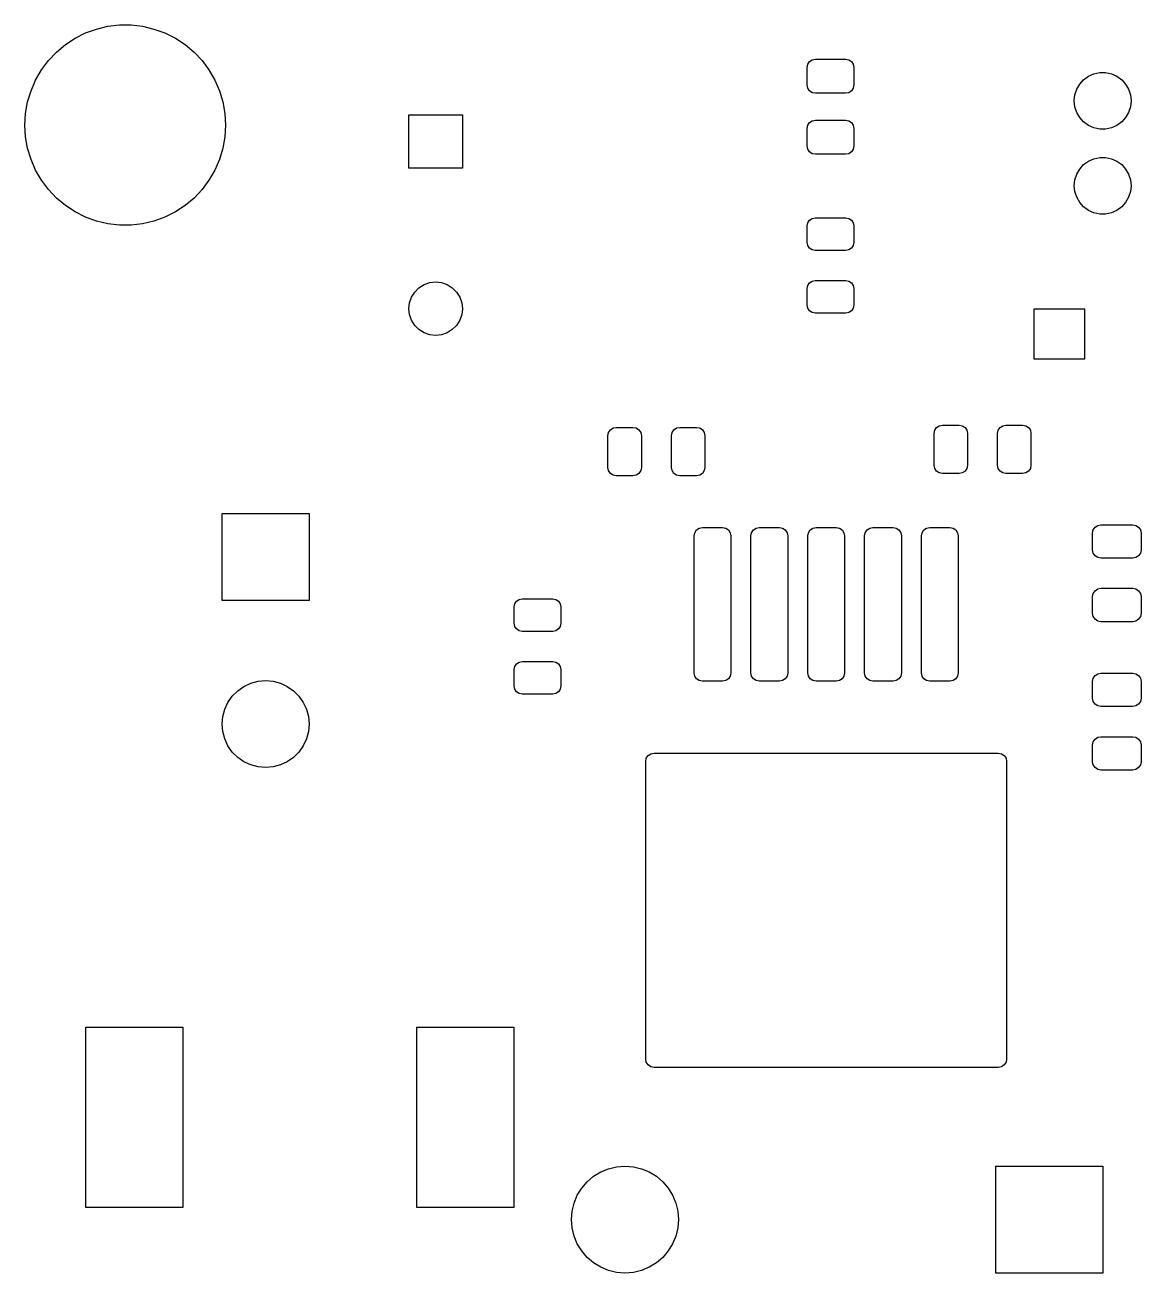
# Model space of a CAD drawing. Extents: x 44 to 145, y -86 to -26.
# Drawn here: x 44.1 to 77.49, y -62.94 to -25.61 of the extents above; entities that cross this region are included whole.
import ezdxf

# ---------------------------------------------------------------- set-up
doc = ezdxf.new("R2010")
doc.units = 0
doc.layers.add('BLACK', color=7, linetype='CONTINUOUS')

msp = doc.modelspace()

# ---------------------------------------------------------------- linework, layer by layer
at = {"layer": 'BLACK', "linetype": 'CONTINUOUS'}
for p, q in [((45.911761, -25.845352), (46.23959, -25.726031)), ((46.23959, -25.726031), (46.579055, -25.645577)), ((46.579055, -25.645577), (46.925566, -25.605076)), ((46.925566, -25.605076), (47.274434, -25.605076)), ((47.274434, -25.605076), (47.620945, -25.645577)), ((47.620945, -25.645577), (47.96041, -25.726031)), ((47.96041, -25.726031), (48.288239, -25.845352)), ((45.308524, -26.19363), (45.6, -26.001924)), ((45.6, -26.001924), (45.911761, -25.845352)), ((48.288239, -25.845352), (48.6, -26.001924)), ((48.6, -26.001924), (48.891476, -26.19363)), ((44.801867, -26.671637), (45.041275, -26.417879)), ((45.041275, -26.417879), (45.308524, -26.19363)), ((48.891476, -26.19363), (49.158725, -26.417879)), ((49.158725, -26.417879), (49.398133, -26.671637)), ((44.593537, -26.951473), (44.801867, -26.671637)), ((49.398133, -26.671637), (49.606463, -26.951473)), ((67.5, -26.875), (67.51903, -26.779329)), ((67.5, -27.4), (67.5, -26.875)), ((67.51903, -26.779329), (67.573223, -26.698223)), ((67.573223, -26.698223), (67.654329, -26.64403)), ((67.654329, -26.64403), (67.75, -26.625)), ((67.75, -26.625), (68.65, -26.625)), ((68.65, -26.625), (68.745671, -26.64403)), ((68.745671, -26.64403), (68.826777, -26.698223)), ((68.826777, -26.698223), (68.88097, -26.779329)), ((68.88097, -26.779329), (68.9, -26.875)), ((68.9, -26.875), (68.9, -27.4)), ((44.280922, -27.57394), (44.419102, -27.253602)), ((44.419102, -27.253602), (44.593537, -26.951473)), ((49.606463, -26.951473), (49.780898, -27.253602)), ((49.780898, -27.253602), (49.919078, -27.57394)), ((75.657336, -27.375383), (75.776239, -27.243327)), ((75.776239, -27.243327), (75.92, -27.138878)), ((75.92, -27.138878), (76.082336, -27.066602)), ((76.082336, -27.066602), (76.256151, -27.029656)), ((76.256151, -27.029656), (76.433849, -27.029656)), ((76.433849, -27.029656), (76.607664, -27.066602)), ((76.607664, -27.066602), (76.77, -27.138878)), ((76.77, -27.138878), (76.913761, -27.243327)), ((76.913761, -27.243327), (77.032664, -27.375383)), ((44.180865, -27.908152), (44.280922, -27.57394)), ((49.919078, -27.57394), (50.019135, -27.908152)), ((67.51903, -27.495671), (67.5, -27.4)), ((67.573223, -27.576777), (67.51903, -27.495671)), ((67.654329, -27.63097), (67.573223, -27.576777)), ((68.826777, -27.576777), (68.745671, -27.63097)), ((68.88097, -27.495671), (68.826777, -27.576777)), ((68.9, -27.4), (68.88097, -27.495671)), ((75.513575, -27.698275), (75.568486, -27.529274)), ((75.568486, -27.529274), (75.657336, -27.375383)), ((77.032664, -27.375383), (77.121514, -27.529274)), ((77.121514, -27.529274), (77.176425, -27.698275)), ((44.120285, -28.251721), (44.180865, -27.908152)), ((50.019135, -27.908152), (50.079715, -28.251721)), ((67.75, -27.65), (67.654329, -27.63097)), ((68.65, -27.65), (67.75, -27.65)), ((68.745671, -27.63097), (68.65, -27.65)), ((75.495, -27.875), (75.513575, -27.698275)), ((75.513575, -28.051725), (75.495, -27.875)), ((77.176425, -27.698275), (77.195, -27.875)), ((77.195, -27.875), (77.176425, -28.051725)), ((44.1, -28.6), (44.120285, -28.251721)), ((50.079715, -28.251721), (50.1, -28.6)), ((55.588, -29.893349), (55.588, -28.293349)), ((55.588, -28.293349), (57.188, -28.293349)), ((57.188, -28.293349), (57.188, -29.893349)), ((75.568486, -28.220726), (75.513575, -28.051725)), ((75.657336, -28.374617), (75.568486, -28.220726)), ((75.776239, -28.506673), (75.657336, -28.374617)), ((77.032664, -28.374617), (76.913761, -28.506673)), ((77.121514, -28.220726), (77.032664, -28.374617)), ((77.176425, -28.051725), (77.121514, -28.220726)), ((44.120285, -28.948279), (44.1, -28.6)), ((50.1, -28.6), (50.079715, -28.948279)), ((67.5, -28.7), (67.51903, -28.604329)), ((67.5, -29.225), (67.5, -28.7)), ((67.51903, -28.604329), (67.573223, -28.523223)), ((67.573223, -28.523223), (67.654329, -28.46903)), ((67.654329, -28.46903), (67.75, -28.45)), ((67.75, -28.45), (68.65, -28.45)), ((68.65, -28.45), (68.745671, -28.46903)), ((68.745671, -28.46903), (68.826777, -28.523223)), ((68.826777, -28.523223), (68.88097, -28.604329)), ((68.88097, -28.604329), (68.9, -28.7)), ((68.9, -28.7), (68.9, -29.225)), ((75.92, -28.611122), (75.776239, -28.506673)), ((76.082336, -28.683398), (75.92, -28.611122)), ((76.256151, -28.720344), (76.082336, -28.683398)), ((76.433849, -28.720344), (76.256151, -28.720344)), ((76.607664, -28.683398), (76.433849, -28.720344)), ((76.77, -28.611122), (76.607664, -28.683398)), ((76.913761, -28.506673), (76.77, -28.611122)), ((44.180865, -29.291848), (44.120285, -28.948279)), ((50.079715, -28.948279), (50.019135, -29.291848)), ((44.280922, -29.62606), (44.180865, -29.291848)), ((50.019135, -29.291848), (49.919078, -29.62606)), ((67.51903, -29.320671), (67.5, -29.225)), ((67.573223, -29.401777), (67.51903, -29.320671)), ((67.654329, -29.45597), (67.573223, -29.401777)), ((67.75, -29.475), (67.654329, -29.45597)), ((68.65, -29.475), (67.75, -29.475)), ((68.745671, -29.45597), (68.65, -29.475)), ((68.826777, -29.401777), (68.745671, -29.45597)), ((68.88097, -29.320671), (68.826777, -29.401777)), ((68.9, -29.225), (68.88097, -29.320671)), ((44.419102, -29.946398), (44.280922, -29.62606)), ((49.919078, -29.62606), (49.780898, -29.946398)), ((75.657336, -29.915383), (75.776239, -29.783327)), ((75.776239, -29.783327), (75.92, -29.678878)), ((75.92, -29.678878), (76.082336, -29.606602)), ((76.082336, -29.606602), (76.256151, -29.569656)), ((76.256151, -29.569656), (76.433849, -29.569656)), ((76.433849, -29.569656), (76.607664, -29.606602)), ((76.607664, -29.606602), (76.77, -29.678878)), ((76.77, -29.678878), (76.913761, -29.783327)), ((76.913761, -29.783327), (77.032664, -29.915383)), ((44.593537, -30.248527), (44.419102, -29.946398)), ((49.780898, -29.946398), (49.606463, -30.248527)), ((57.188, -29.893349), (55.588, -29.893349)), ((75.495, -30.415), (75.513575, -30.238275)), ((75.513575, -30.238275), (75.568486, -30.069274)), ((75.568486, -30.069274), (75.657336, -29.915383)), ((77.032664, -29.915383), (77.121514, -30.069274)), ((77.121514, -30.069274), (77.176425, -30.238275)), ((77.176425, -30.238275), (77.195, -30.415)), ((44.801867, -30.528363), (44.593537, -30.248527)), ((45.041275, -30.782121), (44.801867, -30.528363)), ((49.398133, -30.528363), (49.158725, -30.782121)), ((49.606463, -30.248527), (49.398133, -30.528363)), ((75.513575, -30.591725), (75.495, -30.415)), ((75.568486, -30.760726), (75.513575, -30.591725)), ((77.176425, -30.591725), (77.121514, -30.760726)), ((77.195, -30.415), (77.176425, -30.591725)), ((45.308524, -31.00637), (45.041275, -30.782121)), ((49.158725, -30.782121), (48.891476, -31.00637)), ((75.657336, -30.914617), (75.568486, -30.760726)), ((75.776239, -31.046673), (75.657336, -30.914617)), ((77.032664, -30.914617), (76.913761, -31.046673)), ((77.121514, -30.760726), (77.032664, -30.914617)), ((45.6, -31.198076), (45.308524, -31.00637)), ((45.911761, -31.354648), (45.6, -31.198076)), ((46.23959, -31.473969), (45.911761, -31.354648)), ((48.288239, -31.354648), (47.96041, -31.473969)), ((48.6, -31.198076), (48.288239, -31.354648)), ((48.891476, -31.00637), (48.6, -31.198076)), ((75.92, -31.151122), (75.776239, -31.046673)), ((76.082336, -31.223398), (75.92, -31.151122)), ((76.256151, -31.260344), (76.082336, -31.223398)), ((76.433849, -31.260344), (76.256151, -31.260344)), ((76.607664, -31.223398), (76.433849, -31.260344)), ((76.77, -31.151122), (76.607664, -31.223398)), ((76.913761, -31.046673), (76.77, -31.151122)), ((46.579055, -31.554423), (46.23959, -31.473969)), ((46.925566, -31.594924), (46.579055, -31.554423)), ((47.274434, -31.594924), (46.925566, -31.594924)), ((47.620945, -31.554423), (47.274434, -31.594924)), ((47.96041, -31.473969), (47.620945, -31.554423)), ((67.5, -31.61875), (67.518554, -31.525471)), ((67.5, -32.10625), (67.5, -31.61875)), ((67.518554, -31.525471), (67.571393, -31.446393)), ((67.571393, -31.446393), (67.650471, -31.393554)), ((67.650471, -31.393554), (67.74375, -31.375)), ((67.74375, -31.375), (68.65625, -31.375)), ((68.65625, -31.375), (68.749529, -31.393554)), ((68.749529, -31.393554), (68.828607, -31.446393)), ((68.828607, -31.446393), (68.881446, -31.525471)), ((68.881446, -31.525471), (68.9, -31.61875)), ((68.9, -31.61875), (68.9, -32.10625)), ((67.518554, -32.199529), (67.5, -32.10625)), ((68.9, -32.10625), (68.881446, -32.199529)), ((67.571393, -32.278607), (67.518554, -32.199529)), ((67.650471, -32.331446), (67.571393, -32.278607)), ((67.74375, -32.35), (67.650471, -32.331446)), ((68.65625, -32.35), (67.74375, -32.35)), ((68.749529, -32.331446), (68.65625, -32.35)), ((68.828607, -32.278607), (68.749529, -32.331446)), ((68.881446, -32.199529), (68.828607, -32.278607)), ((55.667225, -33.746242), (55.762535, -33.594557)), ((55.762535, -33.594557), (55.889208, -33.467884)), ((55.889208, -33.467884), (56.040893, -33.372574)), ((56.040893, -33.372574), (56.209983, -33.313407)), ((56.209983, -33.313407), (56.388, -33.293349)), ((56.388, -33.293349), (56.566017, -33.313407)), ((56.566017, -33.313407), (56.735107, -33.372574)), ((56.735107, -33.372574), (56.886792, -33.467884)), ((56.886792, -33.467884), (57.013465, -33.594557)), ((57.013465, -33.594557), (57.108775, -33.746242)), ((67.5, -33.49375), (67.518554, -33.400471)), ((67.5, -33.98125), (67.5, -33.49375)), ((67.518554, -33.400471), (67.571393, -33.321393)), ((67.571393, -33.321393), (67.650471, -33.268554)), ((67.650471, -33.268554), (67.74375, -33.25)), ((67.74375, -33.25), (68.65625, -33.25)), ((68.65625, -33.25), (68.749529, -33.268554)), ((68.749529, -33.268554), (68.828607, -33.321393)), ((68.828607, -33.321393), (68.881446, -33.400471)), ((68.881446, -33.400471), (68.9, -33.49375)), ((68.9, -33.49375), (68.9, -33.98125)), ((55.588, -34.093349), (55.608058, -33.915332)), ((55.608058, -33.915332), (55.667225, -33.746242)), ((57.108775, -33.746242), (57.167942, -33.915332)), ((57.167942, -33.915332), (57.188, -34.093349)), ((55.608058, -34.271366), (55.588, -34.093349)), ((55.667225, -34.440456), (55.608058, -34.271366)), ((57.167942, -34.271366), (57.108775, -34.440456)), ((57.188, -34.093349), (57.167942, -34.271366)), ((67.518554, -34.074529), (67.5, -33.98125)), ((67.571393, -34.153607), (67.518554, -34.074529)), ((67.650471, -34.206446), (67.571393, -34.153607)), ((67.74375, -34.225), (67.650471, -34.206446)), ((68.65625, -34.225), (67.74375, -34.225)), ((68.749529, -34.206446), (68.65625, -34.225)), ((68.828607, -34.153607), (68.749529, -34.206446)), ((68.881446, -34.074529), (68.828607, -34.153607)), ((68.9, -33.98125), (68.881446, -34.074529)), ((74.3, -35.6), (74.3, -34.1)), ((74.3, -34.1), (75.8, -34.1)), ((75.8, -34.1), (75.8, -35.6)), ((55.762535, -34.592141), (55.667225, -34.440456)), ((55.889208, -34.718814), (55.762535, -34.592141)), ((56.040893, -34.814124), (55.889208, -34.718814)), ((56.886792, -34.718814), (56.735107, -34.814124)), ((57.013465, -34.592141), (56.886792, -34.718814)), ((57.108775, -34.440456), (57.013465, -34.592141)), ((56.209983, -34.873291), (56.040893, -34.814124)), ((56.388, -34.893349), (56.209983, -34.873291)), ((56.566017, -34.873291), (56.388, -34.893349)), ((56.735107, -34.814124), (56.566017, -34.873291)), ((75.8, -35.6), (74.3, -35.6)), ((61.615223, -37.715374), (61.696329, -37.661181)), ((61.696329, -37.661181), (61.792, -37.642151)), ((61.792, -37.642151), (62.292, -37.642151)), ((62.292, -37.642151), (62.387671, -37.661181)), ((62.387671, -37.661181), (62.468777, -37.715374)), ((63.515223, -37.715374), (63.596329, -37.661181)), ((63.596329, -37.661181), (63.692, -37.642151)), ((63.692, -37.642151), (64.192, -37.642151)), ((64.192, -37.642151), (64.287671, -37.661181)), ((64.287671, -37.661181), (64.368777, -37.715374)), ((71.31903, -37.729329), (71.373223, -37.648223)), ((71.373223, -37.648223), (71.454329, -37.59403)), ((71.454329, -37.59403), (71.55, -37.575)), ((71.55, -37.575), (72.05, -37.575)), ((72.05, -37.575), (72.145671, -37.59403)), ((72.145671, -37.59403), (72.226777, -37.648223)), ((72.226777, -37.648223), (72.28097, -37.729329)), ((73.21903, -37.729329), (73.273223, -37.648223)), ((73.273223, -37.648223), (73.354329, -37.59403)), ((73.354329, -37.59403), (73.45, -37.575)), ((73.45, -37.575), (73.95, -37.575)), ((73.95, -37.575), (74.045671, -37.59403)), ((74.045671, -37.59403), (74.126777, -37.648223)), ((74.126777, -37.648223), (74.18097, -37.729329)), ((61.542, -37.892151), (61.56103, -37.79648)), ((61.542, -38.842151), (61.542, -37.892151)), ((61.56103, -37.79648), (61.615223, -37.715374)), ((62.468777, -37.715374), (62.52297, -37.79648)), ((62.52297, -37.79648), (62.542, -37.892151)), ((62.542, -37.892151), (62.542, -38.842151)), ((63.442, -37.892151), (63.46103, -37.79648)), ((63.442, -38.842151), (63.442, -37.892151)), ((63.46103, -37.79648), (63.515223, -37.715374)), ((64.368777, -37.715374), (64.42297, -37.79648)), ((64.42297, -37.79648), (64.442, -37.892151)), ((64.442, -37.892151), (64.442, -38.842151)), ((71.3, -37.825), (71.31903, -37.729329)), ((71.3, -38.775), (71.3, -37.825)), ((72.28097, -37.729329), (72.3, -37.825)), ((72.3, -37.825), (72.3, -38.775)), ((73.2, -37.825), (73.21903, -37.729329)), ((73.2, -38.775), (73.2, -37.825)), ((74.18097, -37.729329), (74.2, -37.825)), ((74.2, -37.825), (74.2, -38.775)), ((71.31903, -38.870671), (71.3, -38.775)), ((72.3, -38.775), (72.28097, -38.870671)), ((73.21903, -38.870671), (73.2, -38.775)), ((74.2, -38.775), (74.18097, -38.870671)), ((61.56103, -38.937822), (61.542, -38.842151)), ((61.615223, -39.018928), (61.56103, -38.937822)), ((61.696329, -39.073121), (61.615223, -39.018928)), ((61.792, -39.092151), (61.696329, -39.073121)), ((62.292, -39.092151), (61.792, -39.092151)), ((62.387671, -39.073121), (62.292, -39.092151)), ((62.468777, -39.018928), (62.387671, -39.073121)), ((62.52297, -38.937822), (62.468777, -39.018928)), ((62.542, -38.842151), (62.52297, -38.937822)), ((63.46103, -38.937822), (63.442, -38.842151)), ((63.515223, -39.018928), (63.46103, -38.937822)), ((63.596329, -39.073121), (63.515223, -39.018928)), ((63.692, -39.092151), (63.596329, -39.073121)), ((64.192, -39.092151), (63.692, -39.092151)), ((64.287671, -39.073121), (64.192, -39.092151)), ((64.368777, -39.018928), (64.287671, -39.073121)), ((64.42297, -38.937822), (64.368777, -39.018928)), ((64.442, -38.842151), (64.42297, -38.937822)), ((71.373223, -38.951777), (71.31903, -38.870671)), ((71.454329, -39.00597), (71.373223, -38.951777)), ((71.55, -39.025), (71.454329, -39.00597)), ((72.05, -39.025), (71.55, -39.025)), ((72.145671, -39.00597), (72.05, -39.025)), ((72.226777, -38.951777), (72.145671, -39.00597)), ((72.28097, -38.870671), (72.226777, -38.951777)), ((73.273223, -38.951777), (73.21903, -38.870671)), ((73.354329, -39.00597), (73.273223, -38.951777)), ((73.45, -39.025), (73.354329, -39.00597)), ((73.95, -39.025), (73.45, -39.025)), ((74.045671, -39.00597), (73.95, -39.025)), ((74.126777, -38.951777), (74.045671, -39.00597)), ((74.18097, -38.870671), (74.126777, -38.951777)), ((50, -42.818651), (50, -40.218651)), ((50, -40.218651), (52.6, -40.218651)), ((52.6, -40.218651), (52.6, -42.818651)), ((64.195223, -40.712374), (64.276329, -40.658181)), ((64.276329, -40.658181), (64.372, -40.639151)), ((64.372, -40.639151), (64.972, -40.639151)), ((64.972, -40.639151), (65.067671, -40.658181)), ((65.067671, -40.658181), (65.148777, -40.712374)), ((65.895223, -40.712374), (65.976329, -40.658181)), ((65.976329, -40.658181), (66.072, -40.639151)), ((66.072, -40.639151), (66.672, -40.639151)), ((66.672, -40.639151), (66.767671, -40.658181)), ((66.767671, -40.658181), (66.848777, -40.712374)), ((67.595223, -40.712374), (67.676329, -40.658181)), ((67.676329, -40.658181), (67.772, -40.639151)), ((67.772, -40.639151), (68.372, -40.639151)), ((68.372, -40.639151), (68.467671, -40.658181)), ((68.467671, -40.658181), (68.548777, -40.712374)), ((69.295223, -40.712374), (69.376329, -40.658181)), ((69.376329, -40.658181), (69.472, -40.639151)), ((69.472, -40.639151), (70.072, -40.639151)), ((70.072, -40.639151), (70.167671, -40.658181)), ((70.167671, -40.658181), (70.248777, -40.712374)), ((70.995223, -40.712374), (71.076329, -40.658181)), ((71.076329, -40.658181), (71.172, -40.639151)), ((71.172, -40.639151), (71.772, -40.639151)), ((71.772, -40.639151), (71.867671, -40.658181)), ((71.867671, -40.658181), (71.948777, -40.712374)), ((76.06203, -40.710329), (76.116223, -40.629223)), ((76.116223, -40.629223), (76.197329, -40.57503)), ((76.197329, -40.57503), (76.293, -40.556)), ((76.293, -40.556), (77.243, -40.556)), ((77.243, -40.556), (77.338671, -40.57503)), ((77.338671, -40.57503), (77.419777, -40.629223)), ((77.419777, -40.629223), (77.47397, -40.710329)), ((64.122, -40.889151), (64.14103, -40.79348)), ((64.122, -44.989151), (64.122, -40.889151)), ((64.14103, -40.79348), (64.195223, -40.712374)), ((65.148777, -40.712374), (65.20297, -40.79348)), ((65.20297, -40.79348), (65.222, -40.889151)), ((65.222, -40.889151), (65.222, -44.989151)), ((65.822, -40.889151), (65.84103, -40.79348)), ((65.822, -44.989151), (65.822, -40.889151)), ((65.84103, -40.79348), (65.895223, -40.712374)), ((66.848777, -40.712374), (66.90297, -40.79348)), ((66.90297, -40.79348), (66.922, -40.889151)), ((66.922, -40.889151), (66.922, -44.989151)), ((67.522, -40.889151), (67.54103, -40.79348)), ((67.522, -44.989151), (67.522, -40.889151)), ((67.54103, -40.79348), (67.595223, -40.712374)), ((68.548777, -40.712374), (68.60297, -40.79348)), ((68.60297, -40.79348), (68.622, -40.889151)), ((68.622, -40.889151), (68.622, -44.989151)), ((69.222, -40.889151), (69.24103, -40.79348)), ((69.222, -44.989151), (69.222, -40.889151)), ((69.24103, -40.79348), (69.295223, -40.712374)), ((70.248777, -40.712374), (70.30297, -40.79348)), ((70.30297, -40.79348), (70.322, -40.889151)), ((70.322, -40.889151), (70.322, -44.989151)), ((70.922, -40.889151), (70.94103, -40.79348)), ((70.922, -44.989151), (70.922, -40.889151)), ((70.94103, -40.79348), (70.995223, -40.712374)), ((71.948777, -40.712374), (72.00297, -40.79348)), ((72.00297, -40.79348), (72.022, -40.889151)), ((72.022, -40.889151), (72.022, -44.989151)), ((76.043, -40.806), (76.06203, -40.710329)), ((76.043, -41.306), (76.043, -40.806)), ((77.47397, -40.710329), (77.493, -40.806)), ((77.493, -40.806), (77.493, -41.306)), ((76.06203, -41.401671), (76.043, -41.306)), ((76.116223, -41.482777), (76.06203, -41.401671)), ((77.47397, -41.401671), (77.419777, -41.482777)), ((77.493, -41.306), (77.47397, -41.401671)), ((76.197329, -41.53697), (76.116223, -41.482777)), ((76.293, -41.556), (76.197329, -41.53697)), ((77.243, -41.556), (76.293, -41.556)), ((77.338671, -41.53697), (77.243, -41.556)), ((77.419777, -41.482777), (77.338671, -41.53697)), ((76.06203, -42.610329), (76.116223, -42.529223)), ((76.116223, -42.529223), (76.197329, -42.47503)), ((76.197329, -42.47503), (76.293, -42.456)), ((76.293, -42.456), (77.243, -42.456)), ((77.243, -42.456), (77.338671, -42.47503)), ((77.338671, -42.47503), (77.419777, -42.529223)), ((77.419777, -42.529223), (77.47397, -42.610329)), ((52.6, -42.818651), (50, -42.818651)), ((58.736, -43.01475), (58.754554, -42.921471)), ((58.754554, -42.921471), (58.807393, -42.842393)), ((58.807393, -42.842393), (58.886471, -42.789554)), ((58.886471, -42.789554), (58.97975, -42.771)), ((58.97975, -42.771), (59.89225, -42.771)), ((59.89225, -42.771), (59.985529, -42.789554)), ((59.985529, -42.789554), (60.064607, -42.842393)), ((60.064607, -42.842393), (60.117446, -42.921471)), ((60.117446, -42.921471), (60.136, -43.01475)), ((76.043, -42.706), (76.06203, -42.610329)), ((76.043, -43.206), (76.043, -42.706)), ((77.47397, -42.610329), (77.493, -42.706)), ((77.493, -42.706), (77.493, -43.206)), ((58.736, -43.50225), (58.736, -43.01475)), ((60.136, -43.01475), (60.136, -43.50225)), ((76.06203, -43.301671), (76.043, -43.206)), ((76.116223, -43.382777), (76.06203, -43.301671)), ((77.47397, -43.301671), (77.419777, -43.382777)), ((77.493, -43.206), (77.47397, -43.301671)), ((58.754554, -43.595529), (58.736, -43.50225)), ((58.807393, -43.674607), (58.754554, -43.595529)), ((58.886471, -43.727446), (58.807393, -43.674607)), ((60.064607, -43.674607), (59.985529, -43.727446)), ((60.117446, -43.595529), (60.064607, -43.674607)), ((60.136, -43.50225), (60.117446, -43.595529)), ((76.197329, -43.43697), (76.116223, -43.382777)), ((76.293, -43.456), (76.197329, -43.43697)), ((77.243, -43.456), (76.293, -43.456)), ((77.338671, -43.43697), (77.243, -43.456)), ((77.419777, -43.382777), (77.338671, -43.43697)), ((58.97975, -43.746), (58.886471, -43.727446)), ((59.89225, -43.746), (58.97975, -43.746)), ((59.985529, -43.727446), (59.89225, -43.746)), ((58.736, -44.88975), (58.754554, -44.796471)), ((58.754554, -44.796471), (58.807393, -44.717393)), ((58.807393, -44.717393), (58.886471, -44.664554)), ((58.886471, -44.664554), (58.97975, -44.646)), ((58.97975, -44.646), (59.89225, -44.646)), ((59.89225, -44.646), (59.985529, -44.664554)), ((59.985529, -44.664554), (60.064607, -44.717393)), ((60.064607, -44.717393), (60.117446, -44.796471)), ((60.117446, -44.796471), (60.136, -44.88975)), ((58.736, -45.37725), (58.736, -44.88975)), ((60.136, -44.88975), (60.136, -45.37725)), ((64.14103, -45.084822), (64.122, -44.989151)), ((64.195223, -45.165928), (64.14103, -45.084822)), ((64.276329, -45.220121), (64.195223, -45.165928)), ((65.148777, -45.165928), (65.067671, -45.220121)), ((65.20297, -45.084822), (65.148777, -45.165928)), ((65.222, -44.989151), (65.20297, -45.084822)), ((65.84103, -45.084822), (65.822, -44.989151)), ((65.895223, -45.165928), (65.84103, -45.084822)), ((65.976329, -45.220121), (65.895223, -45.165928)), ((66.848777, -45.165928), (66.767671, -45.220121)), ((66.90297, -45.084822), (66.848777, -45.165928)), ((66.922, -44.989151), (66.90297, -45.084822)), ((67.54103, -45.084822), (67.522, -44.989151)), ((67.595223, -45.165928), (67.54103, -45.084822)), ((67.676329, -45.220121), (67.595223, -45.165928)), ((68.548777, -45.165928), (68.467671, -45.220121)), ((68.60297, -45.084822), (68.548777, -45.165928)), ((68.622, -44.989151), (68.60297, -45.084822)), ((69.24103, -45.084822), (69.222, -44.989151)), ((69.295223, -45.165928), (69.24103, -45.084822)), ((69.376329, -45.220121), (69.295223, -45.165928)), ((70.248777, -45.165928), (70.167671, -45.220121)), ((70.30297, -45.084822), (70.248777, -45.165928)), ((70.322, -44.989151), (70.30297, -45.084822)), ((70.94103, -45.084822), (70.922, -44.989151)), ((70.995223, -45.165928), (70.94103, -45.084822)), ((71.076329, -45.220121), (70.995223, -45.165928)), ((71.948777, -45.165928), (71.867671, -45.220121)), ((72.00297, -45.084822), (71.948777, -45.165928)), ((72.022, -44.989151), (72.00297, -45.084822)), ((76.043, -45.246), (76.06203, -45.150329)), ((76.06203, -45.150329), (76.116223, -45.069223)), ((76.116223, -45.069223), (76.197329, -45.01503)), ((76.197329, -45.01503), (76.293, -44.996)), ((76.293, -44.996), (77.243, -44.996)), ((77.243, -44.996), (77.338671, -45.01503)), ((77.338671, -45.01503), (77.419777, -45.069223)), ((77.419777, -45.069223), (77.47397, -45.150329)), ((77.47397, -45.150329), (77.493, -45.246)), ((50.304142, -45.683027), (50.464376, -45.522793)), ((50.464376, -45.522793), (50.65, -45.392818)), ((50.65, -45.392818), (50.855374, -45.297051)), ((50.855374, -45.297051), (51.074257, -45.238401)), ((51.074257, -45.238401), (51.3, -45.218651)), ((51.3, -45.218651), (51.525743, -45.238401)), ((51.525743, -45.238401), (51.744626, -45.297051)), ((51.744626, -45.297051), (51.95, -45.392818)), ((51.95, -45.392818), (52.135624, -45.522793)), ((52.135624, -45.522793), (52.295858, -45.683027)), ((58.754554, -45.470529), (58.736, -45.37725)), ((58.807393, -45.549607), (58.754554, -45.470529)), ((58.886471, -45.602446), (58.807393, -45.549607)), ((60.064607, -45.549607), (59.985529, -45.602446)), ((60.117446, -45.470529), (60.064607, -45.549607)), ((60.136, -45.37725), (60.117446, -45.470529)), ((64.372, -45.239151), (64.276329, -45.220121)), ((64.972, -45.239151), (64.372, -45.239151)), ((65.067671, -45.220121), (64.972, -45.239151)), ((66.072, -45.239151), (65.976329, -45.220121)), ((66.672, -45.239151), (66.072, -45.239151)), ((66.767671, -45.220121), (66.672, -45.239151)), ((67.772, -45.239151), (67.676329, -45.220121)), ((68.372, -45.239151), (67.772, -45.239151)), ((68.467671, -45.220121), (68.372, -45.239151)), ((69.472, -45.239151), (69.376329, -45.220121)), ((70.072, -45.239151), (69.472, -45.239151)), ((70.167671, -45.220121), (70.072, -45.239151)), ((71.172, -45.239151), (71.076329, -45.220121)), ((71.772, -45.239151), (71.172, -45.239151)), ((71.867671, -45.220121), (71.772, -45.239151)), ((76.043, -45.746), (76.043, -45.246)), ((77.493, -45.246), (77.493, -45.746)), ((50.0784, -46.074025), (50.174167, -45.868651)), ((50.174167, -45.868651), (50.304142, -45.683027)), ((52.295858, -45.683027), (52.425833, -45.868651)), ((52.425833, -45.868651), (52.5216, -46.074025)), ((58.97975, -45.621), (58.886471, -45.602446)), ((59.89225, -45.621), (58.97975, -45.621)), ((59.985529, -45.602446), (59.89225, -45.621)), ((76.06203, -45.841671), (76.043, -45.746)), ((76.116223, -45.922777), (76.06203, -45.841671)), ((76.197329, -45.97697), (76.116223, -45.922777)), ((77.419777, -45.922777), (77.338671, -45.97697)), ((77.47397, -45.841671), (77.419777, -45.922777)), ((77.493, -45.746), (77.47397, -45.841671)), ((50, -46.518651), (50.01975, -46.292908)), ((50.01975, -46.292908), (50.0784, -46.074025)), ((52.5216, -46.074025), (52.58025, -46.292908)), ((52.58025, -46.292908), (52.6, -46.518651)), ((76.293, -45.996), (76.197329, -45.97697)), ((77.243, -45.996), (76.293, -45.996)), ((77.338671, -45.97697), (77.243, -45.996)), ((50.01975, -46.744394), (50, -46.518651)), ((52.6, -46.518651), (52.58025, -46.744394)), ((50.0784, -46.963277), (50.01975, -46.744394)), ((50.174167, -47.168651), (50.0784, -46.963277)), ((52.5216, -46.963277), (52.425833, -47.168651)), ((52.58025, -46.744394), (52.5216, -46.963277)), ((76.06203, -47.050329), (76.116223, -46.969223)), ((76.116223, -46.969223), (76.197329, -46.91503)), ((76.197329, -46.91503), (76.293, -46.896)), ((76.293, -46.896), (77.243, -46.896)), ((77.243, -46.896), (77.338671, -46.91503)), ((77.338671, -46.91503), (77.419777, -46.969223)), ((77.419777, -46.969223), (77.47397, -47.050329)), ((50.304142, -47.354275), (50.174167, -47.168651)), ((50.464376, -47.514509), (50.304142, -47.354275)), ((52.295858, -47.354275), (52.135624, -47.514509)), ((52.425833, -47.168651), (52.295858, -47.354275)), ((62.745224, -47.462375), (62.82633, -47.408181)), ((62.82633, -47.408181), (62.922002, -47.389151)), ((62.922002, -47.389151), (73.221998, -47.389151)), ((73.221998, -47.389151), (73.31767, -47.408181)), ((73.31767, -47.408181), (73.398776, -47.462375)), ((76.043, -47.146), (76.06203, -47.050329)), ((76.043, -47.646), (76.043, -47.146)), ((77.47397, -47.050329), (77.493, -47.146)), ((77.493, -47.146), (77.493, -47.646)), ((50.65, -47.644484), (50.464376, -47.514509)), ((50.855374, -47.740251), (50.65, -47.644484)), ((51.074257, -47.798901), (50.855374, -47.740251)), ((51.744626, -47.740251), (51.525743, -47.798901)), ((51.95, -47.644484), (51.744626, -47.740251)), ((52.135624, -47.514509), (51.95, -47.644484)), ((62.672, -47.639153), (62.69103, -47.543481)), ((62.672, -56.539149), (62.672, -47.639153)), ((62.69103, -47.543481), (62.745224, -47.462375)), ((73.398776, -47.462375), (73.45297, -47.543481)), ((73.45297, -47.543481), (73.472, -47.639153)), ((73.472, -47.639153), (73.472, -56.539149)), ((76.06203, -47.741671), (76.043, -47.646)), ((76.116223, -47.822777), (76.06203, -47.741671)), ((77.47397, -47.741671), (77.419777, -47.822777)), ((77.493, -47.646), (77.47397, -47.741671)), ((51.3, -47.818651), (51.074257, -47.798901)), ((51.525743, -47.798901), (51.3, -47.818651)), ((76.197329, -47.87697), (76.116223, -47.822777)), ((76.293, -47.896), (76.197329, -47.87697)), ((77.243, -47.896), (76.293, -47.896)), ((77.338671, -47.87697), (77.243, -47.896)), ((77.419777, -47.822777), (77.338671, -47.87697)), ((45.924, -60.982651), (45.924, -55.582651)), ((45.924, -55.582651), (48.824, -55.582651)), ((48.824, -55.582651), (48.824, -60.982651)), ((55.824, -60.982651), (55.824, -55.582651)), ((55.824, -55.582651), (58.724, -55.582651)), ((58.724, -55.582651), (58.724, -60.982651)), ((62.69103, -56.634821), (62.672, -56.539149)), ((62.745224, -56.715927), (62.69103, -56.634821)), ((62.82633, -56.770121), (62.745224, -56.715927)), ((73.398776, -56.715927), (73.31767, -56.770121)), ((73.45297, -56.634821), (73.398776, -56.715927)), ((73.472, -56.539149), (73.45297, -56.634821)), ((62.922002, -56.789151), (62.82633, -56.770121)), ((73.221998, -56.789151), (62.922002, -56.789151)), ((73.31767, -56.770121), (73.221998, -56.789151)), ((60.920829, -60.209629), (61.111744, -60.046573)), ((61.111744, -60.046573), (61.325815, -59.91539)), ((61.325815, -59.91539), (61.557773, -59.81931)), ((61.557773, -59.81931), (61.801905, -59.760699)), ((61.801905, -59.760699), (62.0522, -59.741)), ((62.0522, -59.741), (62.302495, -59.760699)), ((62.302495, -59.760699), (62.546627, -59.81931)), ((62.546627, -59.81931), (62.778585, -59.91539)), ((62.778585, -59.91539), (62.992656, -60.046573)), ((62.992656, -60.046573), (63.183571, -60.209629)), ((73.1522, -62.941), (73.1522, -59.741)), ((73.1522, -59.741), (76.3522, -59.741)), ((76.3522, -59.741), (76.3522, -62.941)), ((60.62659, -60.614615), (60.757773, -60.400544)), ((60.757773, -60.400544), (60.920829, -60.209629)), ((63.183571, -60.209629), (63.346627, -60.400544)), ((63.346627, -60.400544), (63.47781, -60.614615)), ((60.471899, -61.090705), (60.53051, -60.846573)), ((60.53051, -60.846573), (60.62659, -60.614615)), ((63.47781, -60.614615), (63.57389, -60.846573)), ((63.57389, -60.846573), (63.632501, -61.090705)), ((48.824, -60.982651), (45.924, -60.982651)), ((58.724, -60.982651), (55.824, -60.982651)), ((60.4522, -61.341), (60.471899, -61.090705)), ((63.632501, -61.090705), (63.6522, -61.341)), ((60.471899, -61.591295), (60.4522, -61.341)), ((60.53051, -61.835427), (60.471899, -61.591295)), ((63.632501, -61.591295), (63.57389, -61.835427)), ((63.6522, -61.341), (63.632501, -61.591295)), ((60.62659, -62.067385), (60.53051, -61.835427)), ((63.57389, -61.835427), (63.47781, -62.067385)), ((60.757773, -62.281456), (60.62659, -62.067385)), ((60.920829, -62.472371), (60.757773, -62.281456)), ((63.346627, -62.281456), (63.183571, -62.472371)), ((63.47781, -62.067385), (63.346627, -62.281456)), ((61.111744, -62.635427), (60.920829, -62.472371)), ((61.325815, -62.76661), (61.111744, -62.635427)), ((62.992656, -62.635427), (62.778585, -62.76661)), ((63.183571, -62.472371), (62.992656, -62.635427)), ((61.557773, -62.86269), (61.325815, -62.76661)), ((61.801905, -62.921301), (61.557773, -62.86269)), ((62.0522, -62.941), (61.801905, -62.921301)), ((62.302495, -62.921301), (62.0522, -62.941)), ((62.546627, -62.86269), (62.302495, -62.921301)), ((62.778585, -62.76661), (62.546627, -62.86269)), ((76.3522, -62.941), (73.1522, -62.941))]:
    msp.add_line(p, q, dxfattribs=at)

doc.saveas('drawing.dxf')
